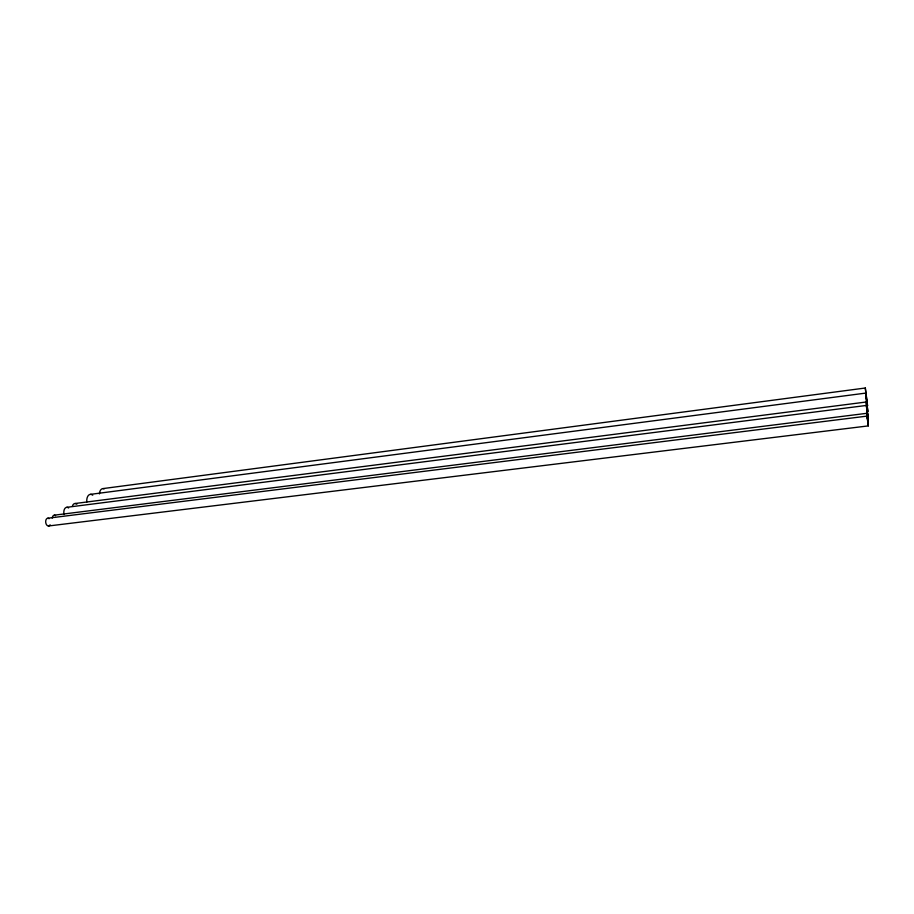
<?xml version="1.0" encoding="UTF-8"?>
<svg xmlns="http://www.w3.org/2000/svg" width="914" height="914" viewBox="0 0 914 914"><rect width="100%" height="100%" fill="white"/><g stroke="black" fill="none" stroke-linecap="round" stroke-linejoin="round"><path stroke-width="1.37" d="M865.547 393.123L867.854 411.414L865.547 393.123L90.44 494.36M66.802 507.316L866.335 405.45L868.14 419.709L867.135 410.98M48.488 525.984L868.289 425.901L868.083 423.673L867.066 416.11L47.836 518.215M867.055 416.201L868.289 425.901M866.918 413.299L868.14 422.988L866.918 413.299L54.326 515.176M75.039 503.511L866.164 402.011L867.123 410.432M865.295 388.016L867.546 405.896L865.295 388.016L103.054 488.579M866.335 405.45L867.934 416.064L866.164 402.011M64.106 514.536L63.866 513.222A5.713 3.496 82.9 0 1 65.123 508.184A5.713 3.496 82.9 0 1 68.619 507.978M99.375 493.926A7.255 4.239 82.4 0 1 104.173 488.841M86.83 502.003A7.381 4.387 82.6 0 1 88.338 495.491A7.381 4.387 82.6 0 1 92.737 495.205M72.297 506.367A5.655 3.428 82.8 0 1 76.822 504.242M52.235 518.089A3.873 2.411 83.1 0 1 55.571 515.656M50.121 524.785A3.896 2.445 83.2 0 1 46.831 525.127A3.896 2.445 83.2 0 1 45.963 519.929A3.896 2.445 83.2 0 1 49.093 518.706"/></g></svg>
